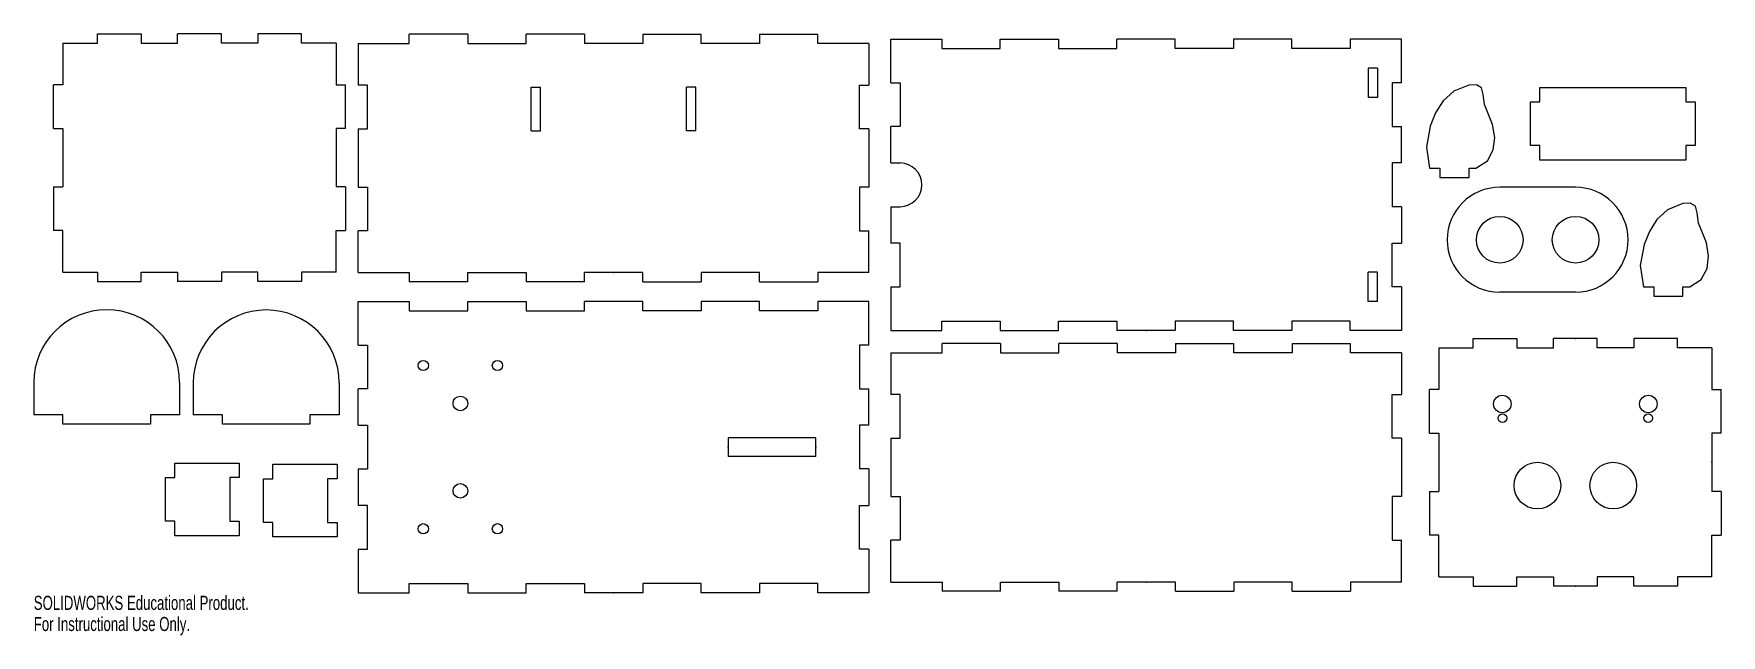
# Model space of a CAD drawing. Header units: millimetres. Extents: x -487 to 91, y -45 to 161.
import ezdxf

# ---------------------------------------------------------------- set-up
doc = ezdxf.new("R2010")
doc.units = ezdxf.units.MM
doc.header["$PDSIZE"] = -1
doc.styles.add('SLDTEXTSTYLE0', font='TXT', dxfattribs={"width": 0.7})

msp = doc.modelspace()

# ---------------------------------------------------------------- linework, layer by layer
at = {"color": 7, "linetype": 'Continuous'}
for p, q in [((-477.22, 157.96), (-465.42, 157.96)), ((-477.22, 157.96), (-477.22, 143.66)), ((-465.42, 161.16), (-450.42, 161.16)), ((-465.42, 157.96), (-465.42, 161.16)), ((-450.42, 161.16), (-450.42, 157.96)), ((-450.42, 157.96), (-437.92, 157.96)), ((-422.92, 161.16), (-437.92, 161.16)), ((-437.92, 157.96), (-437.92, 161.16)), ((-422.92, 157.96), (-422.92, 161.16)), ((-410.42, 157.96), (-422.92, 157.96)), ((-410.42, 161.16), (-410.42, 157.96)), ((-395.42, 161.16), (-410.42, 161.16)), ((-395.42, 157.96), (-395.42, 161.16)), ((-383.62, 157.96), (-395.42, 157.96)), ((-383.62, 157.96), (-383.62, 143.66)), ((-376.01, 157.83), (-358.51, 157.83)), ((-376.01, 157.83), (-376.01, 143.53)), ((-338.51, 161.03), (-358.51, 161.03)), ((-358.51, 157.83), (-358.51, 161.03)), ((-338.51, 161.03), (-338.51, 157.83)), ((-338.51, 157.83), (-318.51, 157.83)), ((-318.51, 157.83), (-318.51, 161.03)), ((-298.51, 161.03), (-318.51, 161.03)), ((-298.51, 161.03), (-298.51, 157.83)), ((-278.51, 157.83), (-298.51, 157.83)), ((-278.51, 161.03), (-258.51, 161.03)), ((-278.51, 161.03), (-278.51, 157.83)), ((-258.51, 157.83), (-258.51, 161.03)), ((-238.51, 157.83), (-258.51, 157.83)), ((-238.51, 161.03), (-238.51, 157.83)), ((-238.51, 161.03), (-218.51, 161.03)), ((-218.51, 157.83), (-218.51, 161.03)), ((-201.01, 157.83), (-218.51, 157.83)), ((-201.01, 157.83), (-201.01, 143.53)), ((-193.53, 144.31), (-193.53, 159.31)), ((-193.53, 159.31), (-176.03, 159.31)), ((-176.03, 159.31), (-176.03, 156.11)), ((-156.03, 159.31), (-136.03, 159.31)), ((-156.03, 156.11), (-156.03, 159.31)), ((-136.03, 159.31), (-136.03, 156.11)), ((-96.03, 159.31), (-116.03, 159.31)), ((-116.03, 156.11), (-116.03, 159.31)), ((-96.03, 156.11), (-96.03, 159.31)), ((-76.03, 159.31), (-76.03, 156.11)), ((-56.03, 159.31), (-76.03, 159.31)), ((-56.03, 156.11), (-56.03, 159.31)), ((-18.53, 159.31), (-36.03, 159.31)), ((-36.03, 159.31), (-36.03, 156.11)), ((-18.53, 144.31), (-18.53, 159.31)), ((-176.03, 156.11), (-156.03, 156.11)), ((-136.03, 156.11), (-116.03, 156.11)), ((-76.03, 156.11), (-96.03, 156.11)), ((-36.03, 156.11), (-56.03, 156.11)), ((-29.93, 149.31), (-29.93, 139.31)), ((-26.73, 149.31), (-29.93, 149.31)), ((-26.73, 149.31), (-26.73, 139.31)), ((-477.22, 143.66), (-480.42, 143.66)), ((-480.42, 128.66), (-480.42, 143.66)), ((-383.62, 143.66), (-380.42, 143.66)), ((-380.42, 128.66), (-380.42, 143.66)), ((-372.81, 143.53), (-376.01, 143.53)), ((-372.81, 128.53), (-372.81, 143.53)), ((-316.71, 127.83), (-316.71, 142.83)), ((-316.71, 142.83), (-313.51, 142.83)), ((-313.51, 127.83), (-313.51, 142.83)), ((-263.51, 127.83), (-263.51, 142.83)), ((-260.31, 142.83), (-263.51, 142.83)), ((-260.31, 127.83), (-260.31, 142.83)), ((-204.21, 128.53), (-204.21, 143.53)), ((-204.21, 143.53), (-201.01, 143.53)), ((-193.53, 144.31), (-190.33, 144.31)), ((-190.33, 144.31), (-190.33, 129.31)), ((-26.73, 139.31), (-29.93, 139.31)), ((-18.53, 144.31), (-21.73, 144.31)), ((-21.73, 144.31), (-21.73, 129.31)), ((28.95, 137.76), (28.95, 142.76)), ((28.95, 142.76), (78.95, 142.76)), ((78.95, 142.76), (78.95, 137.76)), ((25.75, 122.76), (25.75, 137.76)), ((25.75, 137.76), (28.95, 137.76)), ((78.95, 137.76), (82.15, 137.76)), ((82.15, 137.76), (82.15, 122.76)), ((-480.42, 128.66), (-477.22, 128.66)), ((-477.22, 128.66), (-477.22, 108.66)), ((-380.42, 128.66), (-383.62, 128.66)), ((-383.62, 128.66), (-383.62, 108.66)), ((-376.01, 128.53), (-376.01, 108.53)), ((-376.01, 128.53), (-372.81, 128.53)), ((-316.71, 127.83), (-313.51, 127.83)), ((-260.31, 127.83), (-263.51, 127.83)), ((-201.01, 128.53), (-204.21, 128.53)), ((-201.01, 128.53), (-201.01, 108.53)), ((-190.33, 129.31), (-193.53, 129.31)), ((-193.53, 116.81), (-193.53, 129.31)), ((-21.73, 129.31), (-18.53, 129.31)), ((-18.53, 116.81), (-18.53, 129.31)), ((28.95, 122.76), (25.75, 122.76)), ((28.95, 117.76), (28.95, 122.76)), ((82.15, 122.76), (78.95, 122.76)), ((78.95, 122.76), (78.95, 117.76)), ((-193.53, 116.81), (-190.33, 116.81)), ((-18.53, 116.81), (-21.73, 116.81)), ((-21.73, 116.81), (-21.73, 101.81)), ((78.95, 117.76), (28.95, 117.76)), ((-8.89, 114.97), (-5.31, 114.97)), ((-5.31, 114.97), (-5.31, 111.77)), ((-5.31, 111.77), (4.69, 111.77)), ((4.69, 114.97), (7.04, 114.97)), ((4.69, 111.77), (4.69, 114.97)), ((-480.42, 108.66), (-480.42, 93.66)), ((-480.42, 108.66), (-477.22, 108.66)), ((-380.42, 108.66), (-383.62, 108.66)), ((-380.42, 108.66), (-380.42, 93.66)), ((-376.01, 108.53), (-372.81, 108.53)), ((-372.81, 108.53), (-372.81, 93.53)), ((-204.21, 108.53), (-204.21, 93.53)), ((-201.01, 108.53), (-204.21, 108.53)), ((41.17, 108.46), (15.17, 108.46)), ((-193.53, 101.81), (-193.53, 89.31)), ((-193.53, 101.81), (-190.33, 101.81)), ((-18.53, 101.81), (-21.73, 101.81)), ((-18.53, 101.81), (-18.53, 89.31)), ((-477.22, 93.66), (-480.42, 93.66)), ((-477.22, 79.36), (-477.22, 93.66)), ((-383.62, 93.66), (-380.42, 93.66)), ((-383.62, 79.36), (-383.62, 93.66)), ((-376.01, 79.23), (-376.01, 93.53)), ((-372.81, 93.53), (-376.01, 93.53)), ((-204.21, 93.53), (-201.01, 93.53)), ((-201.01, 79.23), (-201.01, 93.53)), ((-190.33, 89.31), (-193.53, 89.31)), ((-190.33, 74.31), (-190.33, 89.31)), ((-21.73, 89.31), (-18.53, 89.31)), ((-21.73, 74.31), (-21.73, 89.31)), ((-477.22, 79.36), (-465.42, 79.36)), ((-465.42, 79.36), (-465.42, 76.16)), ((-465.42, 76.16), (-450.42, 76.16)), ((-450.42, 76.16), (-450.42, 79.36)), ((-450.42, 79.36), (-437.92, 79.36)), ((-437.92, 79.36), (-437.92, 76.16)), ((-422.92, 76.16), (-437.92, 76.16)), ((-422.92, 79.36), (-422.92, 76.16)), ((-410.42, 79.36), (-422.92, 79.36)), ((-410.42, 76.16), (-410.42, 79.36)), ((-395.42, 76.16), (-410.42, 76.16)), ((-395.42, 79.36), (-395.42, 76.16)), ((-383.62, 79.36), (-395.42, 79.36)), ((-376.01, 79.23), (-358.51, 79.23)), ((-358.51, 79.23), (-358.51, 76.03)), ((-338.51, 76.03), (-358.51, 76.03)), ((-338.51, 76.03), (-338.51, 79.23)), ((-338.51, 79.23), (-318.51, 79.23)), ((-318.51, 79.23), (-318.51, 76.03)), ((-298.51, 76.03), (-318.51, 76.03)), ((-278.51, 79.23), (-298.51, 79.23)), ((-298.51, 76.03), (-298.51, 79.23)), ((-278.51, 76.03), (-278.51, 79.23)), ((-278.51, 76.03), (-258.51, 76.03)), ((-258.51, 79.23), (-258.51, 76.03)), ((-238.51, 79.23), (-258.51, 79.23)), ((-238.51, 76.03), (-238.51, 79.23)), ((-238.51, 76.03), (-218.51, 76.03)), ((-218.51, 79.23), (-218.51, 76.03)), ((-201.01, 79.23), (-218.51, 79.23)), ((-26.73, 79.31), (-29.93, 79.31)), ((-29.93, 69.31), (-29.93, 79.31)), ((-26.73, 69.31), (-26.73, 79.31)), ((-193.53, 74.31), (-190.33, 74.31)), ((-193.53, 74.31), (-193.53, 59.31)), ((-18.53, 74.31), (-21.73, 74.31)), ((-18.53, 74.31), (-18.53, 59.31)), ((41.17, 72.46), (15.17, 72.46)), ((64.4, 74.29), (67.98, 74.29)), ((67.98, 74.29), (67.98, 71.09)), ((67.98, 71.09), (77.98, 71.09)), ((77.98, 74.29), (80.33, 74.29)), ((77.98, 71.09), (77.98, 74.29)), ((-376.01, 54.31), (-376.01, 69.31)), ((-376.01, 69.31), (-358.51, 69.31)), ((-358.51, 69.31), (-358.51, 66.11)), ((-358.51, 66.11), (-338.51, 66.11)), ((-338.51, 69.31), (-318.51, 69.31)), ((-338.51, 66.11), (-338.51, 69.31)), ((-318.51, 69.31), (-318.51, 66.11)), ((-318.51, 66.11), (-298.51, 66.11)), ((-278.51, 69.31), (-298.51, 69.31)), ((-298.51, 66.11), (-298.51, 69.31)), ((-278.51, 66.11), (-278.51, 69.31)), ((-258.51, 66.11), (-278.51, 66.11)), ((-258.51, 69.31), (-258.51, 66.11)), ((-238.51, 69.31), (-258.51, 69.31)), ((-238.51, 66.11), (-238.51, 69.31)), ((-218.51, 66.11), (-238.51, 66.11)), ((-201.01, 69.31), (-218.51, 69.31)), ((-218.51, 69.31), (-218.51, 66.11)), ((-201.01, 54.31), (-201.01, 69.31)), ((-26.73, 69.31), (-29.93, 69.31)), ((-193.53, 59.31), (-176.03, 59.31)), ((-176.03, 59.31), (-176.03, 62.51)), ((-176.03, 62.51), (-156.03, 62.51)), ((-156.03, 62.51), (-156.03, 59.31)), ((-156.03, 59.31), (-136.03, 59.31)), ((-136.03, 59.31), (-136.03, 62.51)), ((-136.03, 62.51), (-116.03, 62.51)), ((-116.03, 62.51), (-116.03, 59.31)), ((-96.03, 59.31), (-116.03, 59.31)), ((-96.03, 62.51), (-96.03, 59.31)), ((-76.03, 62.51), (-96.03, 62.51)), ((-76.03, 59.31), (-76.03, 62.51)), ((-56.03, 59.31), (-76.03, 59.31)), ((-56.03, 62.51), (-56.03, 59.31)), ((-36.03, 62.51), (-56.03, 62.51)), ((-36.03, 59.31), (-36.03, 62.51)), ((-18.53, 59.31), (-36.03, 59.31)), ((-376.01, 54.31), (-372.81, 54.31)), ((-372.81, 54.31), (-372.81, 39.31)), ((-201.01, 54.31), (-204.21, 54.31)), ((-204.21, 54.31), (-204.21, 39.31)), ((-155.95, 54.83), (-175.95, 54.83)), ((-175.95, 51.63), (-175.95, 54.83)), ((-155.95, 54.83), (-155.95, 51.63)), ((-135.95, 51.63), (-135.95, 54.83)), ((-115.95, 54.83), (-135.95, 54.83)), ((-115.95, 54.83), (-115.95, 51.63)), ((-95.95, 54.83), (-75.95, 54.83)), ((-95.95, 54.83), (-95.95, 51.63)), ((-75.95, 51.63), (-75.95, 54.83)), ((-55.95, 54.83), (-55.95, 51.63)), ((-55.95, 54.83), (-35.95, 54.83)), ((-35.95, 51.63), (-35.95, 54.83)), ((-5.71, 53.42), (6.09, 53.42)), ((-5.71, 53.42), (-5.71, 39.12)), ((6.09, 56.62), (21.09, 56.62)), ((6.09, 53.42), (6.09, 56.62)), ((21.09, 56.62), (21.09, 53.42)), ((21.09, 53.42), (33.59, 53.42)), ((48.59, 56.62), (33.59, 56.62)), ((33.59, 53.42), (33.59, 56.62)), ((48.59, 53.42), (48.59, 56.62)), ((61.09, 53.42), (48.59, 53.42)), ((61.09, 56.62), (61.09, 53.42)), ((76.09, 56.62), (61.09, 56.62)), ((76.09, 53.42), (76.09, 56.62)), ((87.89, 53.42), (76.09, 53.42)), ((87.89, 53.42), (87.89, 39.12)), ((-193.45, 51.63), (-175.95, 51.63)), ((-193.45, 51.63), (-193.45, 37.33)), ((-155.95, 51.63), (-135.95, 51.63)), ((-95.95, 51.63), (-115.95, 51.63)), ((-55.95, 51.63), (-75.95, 51.63)), ((-18.45, 51.63), (-35.95, 51.63)), ((-18.45, 51.63), (-18.45, 37.33)), ((-487.21, 41.43), (-487.21, 30.43)), ((-437.21, 41.43), (-437.21, 30.43)), ((-432.55, 41.37), (-432.55, 30.37)), ((-382.55, 41.37), (-382.55, 30.37)), ((-372.81, 39.31), (-376.01, 39.31)), ((-376.01, 26.81), (-376.01, 39.31)), ((-204.21, 39.31), (-201.01, 39.31)), ((-201.01, 26.81), (-201.01, 39.31)), ((-190.25, 37.33), (-193.45, 37.33)), ((-190.25, 22.33), (-190.25, 37.33)), ((-21.65, 22.33), (-21.65, 37.33)), ((-21.65, 37.33), (-18.45, 37.33)), ((-5.71, 39.12), (-8.91, 39.12)), ((-8.91, 24.12), (-8.91, 39.12)), ((87.89, 39.12), (91.09, 39.12)), ((91.09, 24.12), (91.09, 39.12)), ((-477.21, 30.43), (-487.21, 30.43)), ((-477.21, 27.23), (-477.21, 30.43)), ((-437.21, 30.43), (-447.21, 30.43)), ((-447.21, 30.43), (-447.21, 27.23)), ((-422.55, 30.37), (-432.55, 30.37)), ((-422.55, 27.17), (-422.55, 30.37)), ((-382.55, 30.37), (-392.55, 30.37)), ((-392.55, 30.37), (-392.55, 27.17)), ((-447.21, 27.23), (-477.21, 27.23)), ((-392.55, 27.17), (-422.55, 27.17)), ((-376.01, 26.81), (-372.81, 26.81)), ((-372.81, 26.81), (-372.81, 11.81)), ((-201.01, 26.81), (-204.21, 26.81)), ((-204.21, 26.81), (-204.21, 11.81)), ((-8.91, 24.12), (-5.71, 24.12)), ((-5.71, 24.12), (-5.71, 4.12)), ((91.09, 24.12), (87.89, 24.12)), ((87.89, 24.12), (87.89, 4.12)), ((-219.21, 22.51), (-249.21, 22.51)), ((-249.21, 22.51), (-249.21, 16.11)), ((-219.21, 16.11), (-219.21, 22.51)), ((-193.45, 22.33), (-193.45, 2.33)), ((-193.45, 22.33), (-190.25, 22.33)), ((-18.45, 22.33), (-21.65, 22.33)), ((-18.45, 22.33), (-18.45, 2.33)), ((-438.83, 8.85), (-438.83, 13.85)), ((-438.83, 13.85), (-416.83, 13.85)), ((-416.83, 13.85), (-416.83, 8.85)), ((-405.29, 8.48), (-405.29, 13.48)), ((-405.29, 13.48), (-383.29, 13.48)), ((-383.29, 13.48), (-383.29, 8.48)), ((-376.01, 11.81), (-376.01, -0.69)), ((-376.01, 11.81), (-372.81, 11.81)), ((-219.21, 16.11), (-249.21, 16.11)), ((-201.01, 11.81), (-204.21, 11.81)), ((-201.01, 11.81), (-201.01, -0.69)), ((-442.03, -6.15), (-442.03, 8.85)), ((-442.03, 8.85), (-438.83, 8.85)), ((-416.83, 8.85), (-420.03, 8.85)), ((-420.03, 8.85), (-420.03, -6.15)), ((-408.49, -6.52), (-408.49, 8.48)), ((-408.49, 8.48), (-405.29, 8.48)), ((-383.29, 8.48), (-386.49, 8.48)), ((-386.49, 8.48), (-386.49, -6.52)), ((-193.45, 2.33), (-190.25, 2.33)), ((-190.25, 2.33), (-190.25, -12.67)), ((-21.65, 2.33), (-21.65, -12.67)), ((-18.45, 2.33), (-21.65, 2.33)), ((-8.91, 4.12), (-8.91, -10.88)), ((-8.91, 4.12), (-5.71, 4.12)), ((91.09, 4.12), (87.89, 4.12)), ((91.09, 4.12), (91.09, -10.88)), ((-372.81, -0.69), (-376.01, -0.69)), ((-372.81, -15.69), (-372.81, -0.69)), ((-204.21, -0.69), (-201.01, -0.69)), ((-204.21, -15.69), (-204.21, -0.69)), ((-438.83, -6.15), (-442.03, -6.15)), ((-438.83, -11.15), (-438.83, -6.15)), ((-416.83, -11.15), (-438.83, -11.15)), ((-420.03, -6.15), (-416.83, -6.15)), ((-416.83, -6.15), (-416.83, -11.15)), ((-405.29, -6.52), (-408.49, -6.52)), ((-405.29, -11.52), (-405.29, -6.52)), ((-383.29, -11.52), (-405.29, -11.52)), ((-386.49, -6.52), (-383.29, -6.52)), ((-383.29, -6.52), (-383.29, -11.52)), ((-5.71, -10.88), (-8.91, -10.88)), ((-5.71, -25.18), (-5.71, -10.88)), ((87.89, -10.88), (91.09, -10.88)), ((87.89, -25.18), (87.89, -10.88)), ((-376.01, -15.69), (-372.81, -15.69)), ((-376.01, -15.69), (-376.01, -30.69)), ((-201.01, -15.69), (-204.21, -15.69)), ((-201.01, -15.69), (-201.01, -30.69)), ((-193.45, -26.97), (-193.45, -12.67)), ((-190.25, -12.67), (-193.45, -12.67)), ((-21.65, -12.67), (-18.45, -12.67)), ((-18.45, -26.97), (-18.45, -12.67)), ((-358.51, -30.69), (-358.51, -27.49)), ((-358.51, -27.49), (-338.51, -27.49)), ((-338.51, -27.49), (-338.51, -30.69)), ((-318.51, -30.69), (-318.51, -27.49)), ((-318.51, -27.49), (-298.51, -27.49)), ((-298.51, -27.49), (-298.51, -30.69)), ((-278.51, -27.49), (-278.51, -30.69)), ((-258.51, -27.49), (-278.51, -27.49)), ((-258.51, -30.69), (-258.51, -27.49)), ((-238.51, -27.49), (-238.51, -30.69)), ((-218.51, -27.49), (-238.51, -27.49)), ((-218.51, -30.69), (-218.51, -27.49)), ((-193.45, -26.97), (-175.95, -26.97)), ((-175.95, -26.97), (-175.95, -30.17)), ((-155.95, -30.17), (-155.95, -26.97)), ((-155.95, -26.97), (-135.95, -26.97)), ((-135.95, -26.97), (-135.95, -30.17)), ((-95.95, -26.97), (-115.95, -26.97)), ((-115.95, -30.17), (-115.95, -26.97)), ((-95.95, -30.17), (-95.95, -26.97)), ((-75.95, -26.97), (-75.95, -30.17)), ((-55.95, -26.97), (-75.95, -26.97)), ((-55.95, -30.17), (-55.95, -26.97)), ((-35.95, -26.97), (-35.95, -30.17)), ((-18.45, -26.97), (-35.95, -26.97)), ((-5.71, -25.18), (6.09, -25.18)), ((6.09, -25.18), (6.09, -28.38)), ((6.09, -28.38), (21.09, -28.38)), ((21.09, -28.38), (21.09, -25.18)), ((21.09, -25.18), (33.59, -25.18)), ((33.59, -25.18), (33.59, -28.38)), ((48.59, -28.38), (33.59, -28.38)), ((48.59, -25.18), (48.59, -28.38)), ((61.09, -25.18), (48.59, -25.18)), ((61.09, -28.38), (61.09, -25.18)), ((76.09, -28.38), (61.09, -28.38)), ((76.09, -25.18), (76.09, -28.38)), ((87.89, -25.18), (76.09, -25.18)), ((-376.01, -30.69), (-358.51, -30.69)), ((-338.51, -30.69), (-318.51, -30.69)), ((-278.51, -30.69), (-298.51, -30.69)), ((-238.51, -30.69), (-258.51, -30.69)), ((-201.01, -30.69), (-218.51, -30.69)), ((-155.95, -30.17), (-175.95, -30.17)), ((-115.95, -30.17), (-135.95, -30.17)), ((-95.95, -30.17), (-75.95, -30.17)), ((-55.95, -30.17), (-35.95, -30.17))]:
    msp.add_line(p, q, dxfattribs=at)
at = {"color": 7, "linetype": 'Continuous', "flags": 128}
for points in [[(7.04, 114.97), (10.94, 117.55), (12.98, 121.26), (13.47, 125.59), (12.71, 130.03), (11.34, 133.48), (9.96, 136.84), (9.55, 140.34), (8.92, 142.64), (7.18, 143.65), (4.58, 143.52), (-0.58, 141.44), (-4.22, 138.13), (-6.78, 134.03), (-8.64, 129.49), (-9.94, 122.26), (-8.89, 114.97)], [(80.33, 74.29), (84.23, 76.88), (86.27, 80.59), (86.76, 84.92), (86, 89.35), (84.63, 92.8), (83.25, 96.17), (82.84, 99.66), (82.21, 101.96), (80.47, 102.97), (77.87, 102.85), (72.71, 100.76), (69.07, 97.45), (66.51, 93.35), (64.65, 88.81), (63.35, 81.58), (64.4, 74.29)]]:
    msp.add_lwpolyline(points, dxfattribs=at)
at = {"color": 7, "linetype": 'Continuous'}
for centre, radius in [((15.17, 90.46), 8), ((41.17, 90.46), 8), ((-353.71, 47.31), 1.75), ((-328.31, 47.31), 1.75), ((-341.01, 34.31), 2.5), ((16.09, 34.12), 3), ((66.09, 34.12), 3), ((16.09, 29.22), 1.49), ((66.09, 29.22), 1.49), ((28.09, 6.12), 8), ((54.09, 6.12), 8), ((-341.01, 4.31), 2.5), ((-353.71, -8.69), 1.75), ((-328.31, -8.69), 1.75)]:
    msp.add_circle(centre, radius, dxfattribs=at)
for centre, radius, start, end in [((-190.33, 109.31), 7.5, 270, 90), ((15.17, 90.46), 18, 90, 270), ((41.17, 90.46), 18, 270, 90), ((-462.21, 41.43), 25, 0, 180), ((-407.55, 41.37), 25, 0, 180)]:
    msp.add_arc(centre, radius, start, end, dxfattribs=at)
for p in [(-288.51, 79.23), (-106.03, 59.31), (41.09, 56.62), (-249.21, 19.31), (-219.21, 19.31), (87.89, 14.12), (-105.95, -26.97), (41.09, -28.38), (-288.51, -30.69)]:
    msp.add_point(p, dxfattribs=at)

# ---------------------------------------------------------------- texts
at = {"color": 7, "linetype": 'Continuous', "char_height": 4.8336, "attachment_point": 1, "style": 'SLDTEXTSTYLE0'}
for s, insert in [('SOLIDWORKS Educational Product.', (-487.21, -31.71)), ('For Instructional Use Only.', (-487.21, -38.96))]:
    msp.add_mtext(s, dxfattribs=dict(at, insert=insert))

doc.saveas('drawing.dxf')
